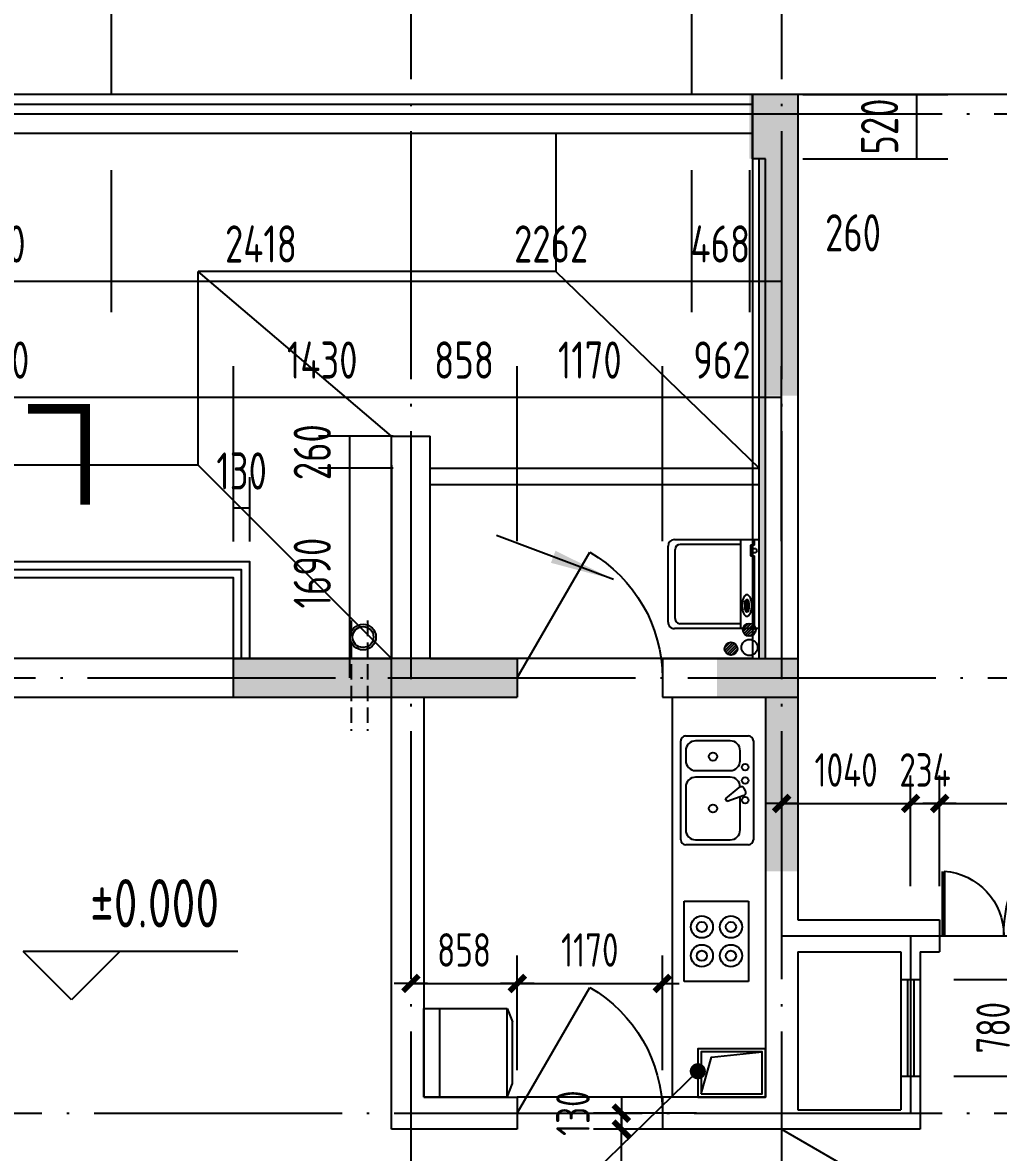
# Model space of a CAD drawing. Extents: x -726032 to 135930, y -151624 to 587044.
# Drawn here: x -708266 to -700395, y 563876 to 572987 of the extents above; entities that cross this region are included whole.
import ezdxf
from ezdxf.enums import TextEntityAlignment as Align

# ---------------------------------------------------------------- set-up
doc = ezdxf.new("R2010")
doc.units = 0
doc.header["$LTSCALE"] = 1000
doc.header["$MEASUREMENT"] = 0
doc.linetypes.add('DASH', pattern=[0.35, 0.25, -0.1])
doc.linetypes.add('DOTE', pattern=[2.42, 2, -0.2, 0.02, -0.2])
doc.layers.get('0').update_dxf_attribs({"linetype": 'CONTINUOUS'})
doc.layers.get('DEFPOINTS').update_dxf_attribs({"color": 1, "linetype": 'CONTINUOUS'})
for name, color, linetype in [('COLUMN', 170, 'CONTINUOUS'), ('DOTE', 8, 'DOTE'), ('GROUND', 45, 'CONTINUOUS'), ('JIAJU', 252, 'CONTINUOUS'), ('LVTRY', 6, 'CONTINUOUS'), ('PUB_DIM', 245, 'CONTINUOUS'), ('ROOF', 4, 'CONTINUOUS'), ('STAIR', 42, 'CONTINUOUS'), ('TOTHER', 7, 'CONTINUOUS'), ('WALL', 255, 'CONTINUOUS'), ('WINDOW', 155, 'CONTINUOUS'), ('WINDOW_TEXT', 7, 'CONTINUOUS'), ('引线', 213, 'CONTINUOUS'), ('空调', 245, 'CONTINUOUS'), ('雨水管', 20, 'CONTINUOUS')]:
    doc.layers.add(name, color=color, linetype=linetype)
doc.styles.add('DIM_FONT', font='isocp.shx', dxfattribs={"width": 0.8})
doc.styles.add('SIMPLEX', font='SIMPLEX.SHX')
doc.dimstyles.new('DIMA', dxfattribs={"dimtxt": 300, "dimasz": 1, "dimexe": 250, "dimexo": 300, "dimgap": 150, "dimtad": 1, "dimdec": 0, "dimzin": 0, "dimdsep": 46, "dimtxsty": 'DIM_FONT', "dimcen": 0.09, "dimse1": 1, "dimclrt": 142, "dimadec": 0, "dimazin": 0, "dimtfac": 1, "dimtdec": 0, "dimtix": 1, "dimtmove": 2, "dimatfit": 3, "dimfxl": 1, "dimtolj": 1, "dimtzin": 0, "dimarcsym": 0})
doc.dimstyles.new('DIMB', dxfattribs={"dimtxt": 300, "dimasz": 1, "dimexe": 250, "dimexo": 300, "dimgap": 150, "dimtad": 1, "dimdec": 0, "dimzin": 0, "dimdsep": 46, "dimtxsty": 'DIM_FONT', "dimcen": 0.09, "dimse2": 1, "dimclrt": 142, "dimadec": 0, "dimazin": 0, "dimtfac": 1, "dimtdec": 0, "dimtix": 1, "dimtmove": 2, "dimatfit": 3, "dimfxl": 1, "dimtolj": 1, "dimtzin": 0, "dimarcsym": 0})
doc.dimstyles.new('DIMN', dxfattribs={"dimtxt": 300, "dimasz": 1, "dimexe": 250, "dimexo": 300, "dimgap": 150, "dimtad": 1, "dimdec": 0, "dimzin": 0, "dimdsep": 46, "dimtxsty": 'DIM_FONT', "dimcen": 0.09, "dimclrt": 142, "dimadec": 0, "dimazin": 0, "dimtfac": 1, "dimtdec": 0, "dimtix": 1, "dimtmove": 2, "dimatfit": 3, "dimfxl": 1, "dimtolj": 1, "dimtzin": 0, "dimarcsym": 0})

# ---------------------------------------------------------------- blocks, each defined once
blk = doc.blocks.new('*D1463')
at = {"layer": 'DEFPOINTS', "color": 0, "transparency": 16777216}
for p in [(-702403.9, 572096.4), (-702143.9, 572096.4), (-702143.9, 570901.7)]:
    blk.add_point(p, dxfattribs=at)
at = {"layer": 'PUB_DIM', "color": 0, "lineweight": -2, "transparency": 16777216}
for p, q in [((-702403.9, 571796.4), (-702403.9, 570651.7)), ((-702143.9, 571796.4), (-702143.9, 570651.7)), ((-702404.9, 570901.7), (-702405.9, 570901.7)), ((-702403.9, 570901.7), (-702143.9, 570901.7)), ((-702142.9, 570901.7), (-702141.9, 570901.7))]:
    blk.add_line(p, q, dxfattribs=at)
at = {"layer": 'PUB_DIM', "color": 0, "transparency": 16777216}
for points in [[(-702404.9, 570901.8), (-702404.9, 570901.5), (-702403.9, 570901.7)], [(-702142.9, 570901.8), (-702142.9, 570901.5), (-702143.9, 570901.7)]]:
    blk.add_solid(points, dxfattribs=at)
at = {"layer": 'PUB_DIM', "color": 142, "transparency": 16777216, "insert": (-701567.9, 571291.7), "char_height": 300, "attachment_point": 5, "style": 'DIM_FONT'}
blk.add_mtext('\\A1;260', dxfattribs=at)
blk = doc.blocks.new('_DBLK')
blk.add_line((-0.5, 0), (0, -0.866))
blk.add_arc((-0.5, 0), 1, 300, 0)
at = {"layer": 'WINDOW_TEXT', "style": 'SIMPLEX', "flags": 9}
blk.add_attdef('A', text='', height=1, dxfattribs=at).set_placement((0, 1.5), align=Align.MIDDLE)
blk = doc.blocks.new('_DIMX')
blk.add_line((-150, 0), (150, 0))
at = {"const_width": 50}
blk.add_lwpolyline([(-70, -70), (70, 70)], dxfattribs=at)
blk = doc.blocks.new('*D2701')
at = {"layer": 'DEFPOINTS', "color": 0, "transparency": 16777216}
for p in [(-701103.9, 566689.7), (-702143.9, 565752.4), (-701103.9, 565752.4)]:
    blk.add_point(p, dxfattribs=at)
at = {"layer": 'PUB_DIM', "color": 0, "lineweight": -2, "transparency": 16777216}
for p, q in [((-701103.9, 566022.4), (-701103.9, 566914.7)), ((-702143, 566689.7), (-701104.8, 566689.7))]:
    blk.add_line(p, q, dxfattribs=at)
at = {"layer": 'PUB_DIM', "color": 0, "lineweight": -2, "transparency": 16777216, "xscale": 0.9, "yscale": 0.9, "zscale": 0.9, "rotation": 180}
blk.add_blockref('_DIMX', (-702143.9, 566689.7), dxfattribs=at)
at = {"layer": 'PUB_DIM', "color": 0, "lineweight": -2, "transparency": 16777216, "xscale": 0.9, "yscale": 0.9, "zscale": 0.9}
blk.add_blockref('_DIMX', (-701103.9, 566689.7), dxfattribs=at)
at = {"layer": 'PUB_DIM', "color": 142, "transparency": 16777216, "insert": (-701623.9, 566959.7), "char_height": 270, "attachment_point": 5, "style": 'DIM_FONT'}
blk.add_mtext('\\A1;1040', dxfattribs=at)
blk = doc.blocks.new('*D1466')
at = {"layer": 'DEFPOINTS', "color": 0, "transparency": 16777216}
for p in [(-702273.9, 572408.4), (-701053.7, 572408.4), (-702273.9, 571888.4)]:
    blk.add_point(p, dxfattribs=at)
at = {"layer": 'PUB_DIM', "color": 0, "lineweight": -2, "transparency": 16777216}
for p, q in [((-701973.9, 572408.4), (-700803.7, 572408.4)), ((-701053.7, 572409.4), (-701053.7, 572410.4)), ((-701053.7, 571888.4), (-701053.7, 572408.4)), ((-701973.9, 571888.4), (-700803.7, 571888.4)), ((-701053.7, 571887.4), (-701053.7, 571886.4))]:
    blk.add_line(p, q, dxfattribs=at)
at = {"layer": 'PUB_DIM', "color": 0, "transparency": 16777216}
for points in [[(-701053.9, 572409.4), (-701053.6, 572409.4), (-701053.7, 572408.4)], [(-701053.9, 571887.4), (-701053.6, 571887.4), (-701053.7, 571888.4)]]:
    blk.add_solid(points, dxfattribs=at)
at = {"layer": 'PUB_DIM', "color": 142, "transparency": 16777216, "insert": (-701353.8, 572148.4), "char_height": 300, "attachment_point": 5, "rotation": 90, "style": 'DIM_FONT'}
blk.add_mtext('\\A1;520', dxfattribs=at)
blk = doc.blocks.new('*D1470')
at = {"layer": 'DEFPOINTS', "color": 0, "transparency": 16777216}
for p in [(-703105.9, 569965.5), (-704275.9, 568506), (-703105.9, 568506)]:
    blk.add_point(p, dxfattribs=at)
at = {"layer": 'PUB_DIM', "color": 0, "lineweight": -2, "transparency": 16777216}
for p, q in [((-704275.9, 568806), (-704275.9, 570215.5)), ((-703105.9, 568806), (-703105.9, 570215.5)), ((-704274.9, 569965.5), (-703106.9, 569965.5))]:
    blk.add_line(p, q, dxfattribs=at)
at = {"layer": 'PUB_DIM', "color": 0, "transparency": 16777216}
for points in [[(-704274.9, 569965.7), (-704274.9, 569965.3), (-704275.9, 569965.5)], [(-703106.9, 569965.7), (-703106.9, 569965.3), (-703105.9, 569965.5)]]:
    blk.add_solid(points, dxfattribs=at)
at = {"layer": 'PUB_DIM', "color": 142, "transparency": 16777216, "insert": (-703690.9, 570265.5), "char_height": 300, "attachment_point": 5, "style": 'DIM_FONT'}
blk.add_mtext('\\A1;1170', dxfattribs=at)
blk = doc.blocks.new('*D2705')
at = {"layer": 'DEFPOINTS', "color": 0, "transparency": 16777216}
for p in [(-703105.8, 565238.3), (-704275.8, 564268.9), (-703105.8, 564268.9)]:
    blk.add_point(p, dxfattribs=at)
at = {"layer": 'PUB_DIM', "color": 0, "lineweight": -2, "transparency": 16777216}
for p, q in [((-703105.8, 564538.9), (-703105.8, 565463.3)), ((-704274.9, 565238.3), (-703106.7, 565238.3))]:
    blk.add_line(p, q, dxfattribs=at)
at = {"layer": 'PUB_DIM', "color": 0, "lineweight": -2, "transparency": 16777216, "xscale": 0.9, "yscale": 0.9, "zscale": 0.9, "rotation": 180}
blk.add_blockref('_DIMX', (-704275.8, 565238.3), dxfattribs=at)
at = {"layer": 'PUB_DIM', "color": 0, "lineweight": -2, "transparency": 16777216, "xscale": 0.9, "yscale": 0.9, "zscale": 0.9}
blk.add_blockref('_DIMX', (-703105.8, 565238.3), dxfattribs=at)
at = {"layer": 'PUB_DIM', "color": 142, "transparency": 16777216, "insert": (-703690.8, 565508.3), "char_height": 270, "attachment_point": 5, "style": 'DIM_FONT'}
blk.add_mtext('\\A1;1170', dxfattribs=at)
blk = doc.blocks.new('*D2706')
at = {"layer": 'DEFPOINTS', "color": 0, "transparency": 16777216}
for p in [(-703436.6, 564062.4), (-702560, 564062.4), (-702560, 562762.4)]:
    blk.add_point(p, dxfattribs=at)
at = {"layer": 'PUB_DIM', "color": 0, "lineweight": -2, "transparency": 16777216}
for p, q in [((-702830, 564062.4), (-703661.6, 564062.4)), ((-703436.6, 562763.3), (-703436.6, 564061.5))]:
    blk.add_line(p, q, dxfattribs=at)
at = {"layer": 'PUB_DIM', "color": 0, "lineweight": -2, "transparency": 16777216, "xscale": 0.9, "yscale": 0.9, "zscale": 0.9}
for p, rotation in [((-703436.6, 564062.4), 90), ((-703436.6, 562762.4), 270)]:
    blk.add_blockref('_DIMX', p, dxfattribs=dict(at, rotation=rotation))
at = {"layer": 'PUB_DIM', "color": 142, "transparency": 16777216, "insert": (-703706.6, 563412.4), "char_height": 270, "attachment_point": 5, "rotation": 90, "style": 'DIM_FONT'}
blk.add_mtext('\\A1;1300', dxfattribs=at)
blk = doc.blocks.new('*D2707')
at = {"layer": 'DEFPOINTS', "color": 0, "transparency": 16777216}
for p in [(-703436.6, 564192.4), (-702560, 564192.4), (-702560, 564062.4)]:
    blk.add_point(p, dxfattribs=at)
at = {"layer": 'PUB_DIM', "color": 0, "lineweight": -2, "transparency": 16777216}
for p, q in [((-702830, 564192.4), (-703661.6, 564192.4)), ((-703436.6, 564193.3), (-703436.6, 564194.2)), ((-703436.6, 564062.4), (-703436.6, 564192.4)), ((-703436.6, 564061.5), (-703436.6, 564060.6))]:
    blk.add_line(p, q, dxfattribs=at)
at = {"layer": 'PUB_DIM', "color": 0, "lineweight": -2, "transparency": 16777216, "xscale": 0.9, "yscale": 0.9, "zscale": 0.9}
for p, rotation in [((-703436.6, 564192.4), 270), ((-703436.6, 564062.4), 90)]:
    blk.add_blockref('_DIMX', p, dxfattribs=dict(at, rotation=rotation))
at = {"layer": 'PUB_DIM', "color": 142, "transparency": 16777216, "insert": (-703826.7, 564192.4), "char_height": 270, "attachment_point": 5, "rotation": 90, "style": 'DIM_FONT'}
blk.add_mtext('\\A1;130', dxfattribs=at)
blk = doc.blocks.new('*D2708')
at = {"layer": 'DEFPOINTS', "color": 0, "transparency": 16777216}
for p in [(-705133.9, 572096.4), (-702871.9, 572096.4), (-702871.9, 570901.7)]:
    blk.add_point(p, dxfattribs=at)
at = {"layer": 'PUB_DIM', "color": 0, "lineweight": -2, "transparency": 16777216}
for p, q in [((-702871.9, 571796.4), (-702871.9, 570651.7)), ((-705132.9, 570901.7), (-702872.9, 570901.7))]:
    blk.add_line(p, q, dxfattribs=at)
at = {"layer": 'PUB_DIM', "color": 0, "transparency": 16777216}
for points in [[(-705132.9, 570901.8), (-705132.9, 570901.5), (-705133.9, 570901.7)], [(-702872.9, 570901.8), (-702872.9, 570901.5), (-702871.9, 570901.7)]]:
    blk.add_solid(points, dxfattribs=at)
at = {"layer": 'PUB_DIM', "color": 142, "transparency": 16777216, "insert": (-704002.9, 571201.7), "char_height": 300, "attachment_point": 5, "style": 'DIM_FONT'}
blk.add_mtext('\\A1;2262', dxfattribs=at)
blk = doc.blocks.new('A$C593B1C2D')
at = {"layer": 'JIAJU'}
for p, q in [((0, 550), (0, 32.5)), ((550, 550), (0, 550)), ((550, 32.5), (550, 550)), ((550, 450), (0, 450)), ((0, 32.5), (84.2, 0)), ((550, 32.5), (0, 32.5)), ((465.8, 0), (84.2, 0)), ((550, 32.5), (465.8, 0))]:
    blk.add_line(p, q, dxfattribs=at)
blk = doc.blocks.new('A$C52343C9C')
at = {"layer": 'JIAJU', "rotation": 2.050917305024764e-05}
blk.add_blockref('A$C593B1C2D', (0, 0), dxfattribs=at)
blk = doc.blocks.new('A$C47CE1419')
at = {"layer": 'JIAJU', "xscale": -1, "rotation": 90}
blk.add_blockref('A$C52343C9C', (550, 550), dxfattribs=at)
blk = doc.blocks.new('*D2710')
at = {"layer": 'DEFPOINTS', "color": 0, "transparency": 16777216}
for p in [(-704275.9, 569965.5), (-705133.9, 568506), (-704275.9, 568506)]:
    blk.add_point(p, dxfattribs=at)
at = {"layer": 'PUB_DIM', "color": 0, "lineweight": -2, "transparency": 16777216}
for p, q in [((-704275.9, 568806), (-704275.9, 570215.5)), ((-705132.9, 569965.5), (-704276.9, 569965.5))]:
    blk.add_line(p, q, dxfattribs=at)
at = {"layer": 'PUB_DIM', "color": 0, "transparency": 16777216}
for points in [[(-705132.9, 569965.7), (-705132.9, 569965.3), (-705133.9, 569965.5)], [(-704276.9, 569965.7), (-704276.9, 569965.3), (-704275.9, 569965.5)]]:
    blk.add_solid(points, dxfattribs=at)
at = {"layer": 'PUB_DIM', "color": 142, "transparency": 16777216, "insert": (-704704.9, 570265.5), "char_height": 300, "attachment_point": 5, "style": 'DIM_FONT'}
blk.add_mtext('\\A1;858', dxfattribs=at)
blk = doc.blocks.new('*D2711')
at = {"layer": 'DEFPOINTS', "color": 0, "transparency": 16777216}
for p in [(-704275.8, 565238.3), (-705133.8, 564268.9), (-704275.8, 564268.9)]:
    blk.add_point(p, dxfattribs=at)
at = {"layer": 'PUB_DIM', "color": 0, "lineweight": -2, "transparency": 16777216}
for p, q in [((-704275.8, 564538.9), (-704275.8, 565463.3)), ((-705132.9, 565238.3), (-704276.7, 565238.3))]:
    blk.add_line(p, q, dxfattribs=at)
at = {"layer": 'PUB_DIM', "color": 0, "lineweight": -2, "transparency": 16777216, "xscale": 0.9, "yscale": 0.9, "zscale": 0.9, "rotation": 180}
blk.add_blockref('_DIMX', (-705133.8, 565238.3), dxfattribs=at)
at = {"layer": 'PUB_DIM', "color": 0, "lineweight": -2, "transparency": 16777216, "xscale": 0.9, "yscale": 0.9, "zscale": 0.9}
blk.add_blockref('_DIMX', (-704275.8, 565238.3), dxfattribs=at)
at = {"layer": 'PUB_DIM', "color": 142, "transparency": 16777216, "insert": (-704704.8, 565508.3), "char_height": 270, "attachment_point": 5, "style": 'DIM_FONT'}
blk.add_mtext('\\A1;858', dxfattribs=at)
blk = doc.blocks.new('*D1471')
at = {"layer": 'DEFPOINTS', "color": 0, "transparency": 16777216}
for p in [(-702871.9, 572096.4), (-702403.9, 572096.4), (-702403.9, 570901.7)]:
    blk.add_point(p, dxfattribs=at)
at = {"layer": 'PUB_DIM', "color": 0, "lineweight": -2, "transparency": 16777216}
for p, q in [((-702871.9, 571796.4), (-702871.9, 570651.7)), ((-702403.9, 571796.4), (-702403.9, 570651.7)), ((-702872.9, 570901.7), (-702873.9, 570901.7)), ((-702871.9, 570901.7), (-702403.9, 570901.7)), ((-702402.9, 570901.7), (-702401.9, 570901.7))]:
    blk.add_line(p, q, dxfattribs=at)
at = {"layer": 'PUB_DIM', "color": 0, "transparency": 16777216}
for points in [[(-702872.9, 570901.8), (-702872.9, 570901.5), (-702871.9, 570901.7)], [(-702402.9, 570901.8), (-702402.9, 570901.5), (-702403.9, 570901.7)]]:
    blk.add_solid(points, dxfattribs=at)
at = {"layer": 'PUB_DIM', "color": 142, "transparency": 16777216, "insert": (-702637.9, 571201.7), "char_height": 300, "attachment_point": 5, "style": 'DIM_FONT'}
blk.add_mtext('\\A1;468', dxfattribs=at)
blk = doc.blocks.new('M_E20')
for p, q in [((345, 0), (-345, 0)), ((-302.4, -35.8), (-345, -35.8)), ((-302.4, -35), (-302.4, -65.6)), ((-302.4, -65.6), (-219.3, -65.6)), ((-219.3, -65.6), (-219.3, -35)), ((345, -35.8), (-219.3, -35.8)), ((123, -86.9), (123.1, -98.6)), ((-307.3, -144.3), (-307.3, -611)), ((133.5, -96.3), (133.5, -112.9)), ((198.1, -96.3), (133.5, -96.3)), ((133.5, -112.9), (198.1, -112.9)), ((198.1, -112.9), (198.1, -96.3)), ((214.8, -88), (214.8, -98.5)), ((307.3, -144.3), (307.3, -611)), ((267.3, -651), (-267.3, -651))]:
    blk.add_line(p, q)
blk.add_lwpolyline([(83.3, -94.4, 0.185158), (88.2, -107.2, 0.102042), (107.7, -121.5, 0.060862), (132.7, -129.5, 0.047173), (166.5, -132.7, 0.047173), (200.2, -129.5, 0.060862), (225.3, -121.5, 0.102042), (244.7, -107.2, 0.185158), (249.6, -94.4, 0.185158), (244.7, -81.7, 0.102042), (225.3, -67.3, 0.060862), (200.2, -59.3, 0.047173), (166.5, -56.1, 0.047173), (132.7, -59.3, 0.060862), (107.7, -67.3, 0.102042), (88.2, -81.7, 0.185158)], format="xyb", close=True)
for points in [[(214.8, -88, 0.259034), (212.9, -84.6, 0.076276), (201.4, -79.7, 0.036515), (187.8, -77.2, 0.026615), (169, -76.2, 0.026615), (150.1, -77.2, 0.036515), (136.6, -79.7, 0.076276), (125, -84.6, 0.259034), (123.1, -88, 0.078462), (123.3, -89.3, 0.056762)], [(214.8, -98.5, 0.259034), (212.9, -95.1, 0.076276), (201.4, -90.2, 0.036515), (187.8, -87.7, 0.026615), (169, -86.7, 0.026615), (150.1, -87.7, 0.036515), (136.6, -90.2, 0.076276), (125, -95.1, 0.259034), (123.1, -98.5, 0.259034), (125, -102, 0.056762), (133.5, -106, 0.036515)], [(198.1, -107.7, 0.008736), (201.4, -106.9, 0.076276), (212.9, -102, 0.259034), (214.8, -98.5, 0.259034)]]:
    blk.add_lwpolyline(points, format="xyb")
blk.add_circle((-258.7, -35), 17.5)
for centre, start, end in [((-267.3, -611), 180, 270), ((267.3, -611), 270, 0)]:
    blk.add_arc(centre, 40, start, end)
at = {"layer": 'TOTHER', "linetype": 'Continuous'}
for p, q in [((-345, -655.8), (-345, 0)), ((345, 0), (345, -655.8)), ((-345, -144.7), (345, -144.7)), ((295, -705.8), (-295, -705.8))]:
    blk.add_line(p, q, dxfattribs=at)
for centre, start, end in [((-295, -655.8), 180, 270), ((295, -655.8), 270, 0)]:
    blk.add_arc(centre, 50, start, end, dxfattribs=at)
at = {"width": 0.8, "flags": 9}
for tag in ['XSIZE', 'YSIZE']:
    blk.add_attdef(tag, (0, 0), '', height=0.5, dxfattribs=at)
blk = doc.blocks.new('*D1472')
at = {"layer": 'DEFPOINTS', "color": 0, "transparency": 16777216}
for p in [(-702143.9, 569965.5), (-703105.9, 568506), (-702143.9, 568506)]:
    blk.add_point(p, dxfattribs=at)
at = {"layer": 'PUB_DIM', "color": 0, "lineweight": -2, "transparency": 16777216}
for p, q in [((-703105.9, 568806), (-703105.9, 570215.5)), ((-702143.9, 568806), (-702143.9, 570215.5)), ((-703104.9, 569965.5), (-702144.9, 569965.5))]:
    blk.add_line(p, q, dxfattribs=at)
at = {"layer": 'PUB_DIM', "color": 0, "transparency": 16777216}
for points in [[(-703104.9, 569965.7), (-703104.9, 569965.3), (-703105.9, 569965.5)], [(-702144.9, 569965.7), (-702144.9, 569965.3), (-702143.9, 569965.5)]]:
    blk.add_solid(points, dxfattribs=at)
at = {"layer": 'PUB_DIM', "color": 142, "transparency": 16777216, "insert": (-702624.9, 570265.6), "char_height": 300, "attachment_point": 5, "style": 'DIM_FONT'}
blk.add_mtext('\\A1;962', dxfattribs=at)
blk = doc.blocks.new('M_E29JIV')
at = {"color": 0, "linetype": 'ByBlock'}
for p, q in [((0, -306.8), (0, 306.8)), ((30.7, 337.5), (419.3, 337.5)), ((358, 306.8), (143.2, 306.8)), ((450, 306.8), (450, -306.8)), ((81.8, 245.5), (81.8, 40)), ((419.3, -20.5), (419.3, 245.5)), ((58.9, 31.4), (162.5, 70.2)), ((162.5, 70.2), (172.8, 52.5)), ((48.4, 2), (56.6, -12.3)), ((172.8, 52.5), (87.3, -17.8)), ((143.2, -81.8), (358, -81.8)), ((358, -122.7), (143.2, -122.7)), ((81.8, -184.1), (81.8, -245.5)), ((419.3, -245.5), (419.3, -184.1)), ((419.3, -337.5), (30.7, -337.5)), ((143.2, -306.8), (358, -306.8))]:
    blk.add_line(p, q, dxfattribs=at)
for centre, radius in [((51.1, 61.4), 20.5), ((250.6, 112.5), 25.6), ((51.1, -61.4), 20.5), ((51.1, -143.2), 20.5), ((250.6, -209.7), 25.6)]:
    blk.add_circle(centre, radius, dxfattribs=at)
for centre, radius, start, end in [((30.7, 306.8), 30.7, 90, 180), ((143.2, 245.5), 61.4, 90, 180), ((358, 245.5), 61.4, 0, 90), ((419.3, 306.8), 30.7, 0, 90), ((66.1, 12.3), 20.5, 110.53768, 210), ((74.3, -2), 20.5, 210, 309.46232), ((143.2, -20.5), 61.4, 180, 270), ((358, -20.5), 61.4, 270, 0), ((143.2, -184.1), 61.4, 90, 180), ((358, -184.1), 61.4, 0, 90), ((143.2, -245.5), 61.4, 180, 270), ((358, -245.5), 61.4, 270, 0), ((30.7, -306.8), 30.7, 180, 270), ((419.3, -306.8), 30.7, 270, 0)]:
    blk.add_arc(centre, radius, start, end, dxfattribs=at)
at = {"style": 'DIM_FONT', "width": 0.8, "flags": 9}
for tag in ['XSIZE', 'YSIZE']:
    blk.add_attdef(tag, (0, 0), '', height=0.5, dxfattribs=at)
blk = doc.blocks.new('M_E21')
for p, q in [((-250.1, 0), (250.1, 0)), ((-250.1, -400.1), (-250.1, 0)), ((250.1, 0), (250.1, -400.1)), ((250.1, -400.1), (-250.1, -400.1))]:
    blk.add_line(p, q)
at = {"layer": 'TOTHER', "linetype": 'Continuous'}
for centre, radius in [((-89.3, -109.8), 68.5), ((89.3, -109.8), 68.5), ((-89.3, -109.8), 31.6), ((89.3, -109.8), 31.6), ((-89.3, -290.2), 68.5), ((-89.3, -290.2), 31.6), ((89.3, -290.2), 68.5), ((89.3, -290.2), 31.6)]:
    blk.add_circle(centre, radius, dxfattribs=at)
at = {"width": 0.8, "flags": 9}
for tag in ['XSIZE', 'YSIZE']:
    blk.add_attdef(tag, (0, 0), '', height=0.5, dxfattribs=at)
blk = doc.blocks.new('*D1473')
at = {"layer": 'DEFPOINTS', "color": 0, "transparency": 16777216}
for p in [(-706563.9, 569071), (-706563.9, 568501.5), (-706433.9, 568501.5)]:
    blk.add_point(p, dxfattribs=at)
at = {"layer": 'PUB_DIM', "color": 0, "lineweight": -2, "transparency": 16777216}
for p, q in [((-706563.9, 568801.5), (-706563.9, 569321)), ((-706433.9, 568801.5), (-706433.9, 569321)), ((-706564.9, 569071), (-706565.9, 569071)), ((-706433.9, 569071), (-706563.9, 569071)), ((-706432.9, 569071), (-706431.9, 569071))]:
    blk.add_line(p, q, dxfattribs=at)
at = {"layer": 'PUB_DIM', "color": 0, "transparency": 16777216}
for points in [[(-706564.9, 569071.1), (-706564.9, 569070.8), (-706563.9, 569071)], [(-706432.9, 569071.1), (-706432.9, 569070.8), (-706433.9, 569071)]]:
    blk.add_solid(points, dxfattribs=at)
at = {"layer": 'PUB_DIM', "color": 142, "transparency": 16777216, "insert": (-706498.9, 569371), "char_height": 300, "attachment_point": 5, "style": 'DIM_FONT'}
blk.add_mtext('\\A1;130', dxfattribs=at)
blk = doc.blocks.new('*D1483')
at = {"layer": 'DEFPOINTS', "color": 0, "transparency": 16777216}
for p in [(-709501.9, 572096.4), (-707551.9, 572096.4), (-707551.9, 570901.7)]:
    blk.add_point(p, dxfattribs=at)
at = {"layer": 'PUB_DIM', "color": 0, "lineweight": -2, "transparency": 16777216}
for p, q in [((-709501.9, 571796.4), (-709501.9, 570651.7)), ((-707551.9, 571796.4), (-707551.9, 570651.7)), ((-709500.9, 570901.7), (-707552.9, 570901.7))]:
    blk.add_line(p, q, dxfattribs=at)
at = {"layer": 'PUB_DIM', "color": 0, "transparency": 16777216}
for points in [[(-709500.9, 570901.8), (-709500.9, 570901.5), (-709501.9, 570901.7)], [(-707552.9, 570901.8), (-707552.9, 570901.5), (-707551.9, 570901.7)]]:
    blk.add_solid(points, dxfattribs=at)
at = {"layer": 'PUB_DIM', "color": 142, "transparency": 16777216, "insert": (-708526.9, 571201.7), "char_height": 300, "attachment_point": 5, "style": 'DIM_FONT'}
blk.add_mtext('\\A1;1950', dxfattribs=at)
blk = doc.blocks.new('*D1484')
at = {"layer": 'DEFPOINTS', "color": 0, "transparency": 16777216}
for p in [(-706563.9, 569965.5), (-710463.9, 568506), (-706563.9, 568506)]:
    blk.add_point(p, dxfattribs=at)
at = {"layer": 'PUB_DIM', "color": 0, "lineweight": -2, "transparency": 16777216}
for p, q in [((-710463.9, 568806), (-710463.9, 570215.5)), ((-706563.9, 568806), (-706563.9, 570215.5)), ((-710462.9, 569965.5), (-706564.9, 569965.5))]:
    blk.add_line(p, q, dxfattribs=at)
at = {"layer": 'PUB_DIM', "color": 0, "transparency": 16777216}
for points in [[(-710462.9, 569965.7), (-710462.9, 569965.3), (-710463.9, 569965.5)], [(-706564.9, 569965.7), (-706564.9, 569965.3), (-706563.9, 569965.5)]]:
    blk.add_solid(points, dxfattribs=at)
at = {"layer": 'PUB_DIM', "color": 142, "transparency": 16777216, "insert": (-708513.9, 570265.5), "char_height": 300, "attachment_point": 5, "style": 'DIM_FONT'}
blk.add_mtext('\\A1;3900', dxfattribs=at)
blk = doc.blocks.new('*D3854')
at = {"layer": 'DEFPOINTS', "color": 0, "transparency": 16777216}
for p in [(-707551.9, 572096.4), (-705133.9, 572096.4), (-705133.9, 570901.7)]:
    blk.add_point(p, dxfattribs=at)
at = {"layer": 'PUB_DIM', "color": 0, "lineweight": -2, "transparency": 16777216}
for p, q in [((-707551.9, 571796.4), (-707551.9, 570651.7)), ((-707550.9, 570901.7), (-705134.9, 570901.7))]:
    blk.add_line(p, q, dxfattribs=at)
at = {"layer": 'PUB_DIM', "color": 0, "transparency": 16777216}
for points in [[(-707550.9, 570901.8), (-707550.9, 570901.5), (-707551.9, 570901.7)], [(-705134.9, 570901.8), (-705134.9, 570901.5), (-705133.9, 570901.7)]]:
    blk.add_solid(points, dxfattribs=at)
at = {"layer": 'PUB_DIM', "color": 142, "transparency": 16777216, "insert": (-706342.9, 571201.7), "char_height": 300, "attachment_point": 5, "style": 'DIM_FONT'}
blk.add_mtext('\\A1;2418', dxfattribs=at)
blk = doc.blocks.new('*D3855')
at = {"layer": 'DEFPOINTS', "color": 0, "transparency": 16777216}
for p in [(-705133.9, 569965.5), (-706563.9, 568506), (-705133.9, 568506)]:
    blk.add_point(p, dxfattribs=at)
at = {"layer": 'PUB_DIM', "color": 0, "lineweight": -2, "transparency": 16777216}
for p, q in [((-706563.9, 568806), (-706563.9, 570215.5)), ((-706562.9, 569965.5), (-705134.9, 569965.5))]:
    blk.add_line(p, q, dxfattribs=at)
at = {"layer": 'PUB_DIM', "color": 0, "transparency": 16777216}
for points in [[(-706562.9, 569965.7), (-706562.9, 569965.3), (-706563.9, 569965.5)], [(-705134.9, 569965.7), (-705134.9, 569965.3), (-705133.9, 569965.5)]]:
    blk.add_solid(points, dxfattribs=at)
at = {"layer": 'PUB_DIM', "color": 142, "transparency": 16777216, "insert": (-705848.9, 570265.5), "char_height": 300, "attachment_point": 5, "style": 'DIM_FONT'}
blk.add_mtext('\\A1;1430', dxfattribs=at)
blk = doc.blocks.new('*D1485')
at = {"layer": 'DEFPOINTS', "color": 0, "transparency": 16777216}
for p in [(-704977, 569652.4), (-705629.3, 569392.4), (-704977, 569392.4)]:
    blk.add_point(p, dxfattribs=at)
at = {"layer": 'PUB_DIM', "color": 0, "lineweight": -2, "transparency": 16777216}
for p, q in [((-705277, 569652.4), (-705879.3, 569652.4)), ((-705629.3, 569653.4), (-705629.3, 569654.4)), ((-705629.3, 569652.4), (-705629.3, 569392.4)), ((-705277, 569392.4), (-705879.3, 569392.4)), ((-705629.3, 569391.4), (-705629.3, 569390.4))]:
    blk.add_line(p, q, dxfattribs=at)
at = {"layer": 'PUB_DIM', "color": 0, "transparency": 16777216}
for points in [[(-705629.5, 569653.4), (-705629.2, 569653.4), (-705629.3, 569652.4)], [(-705629.5, 569391.4), (-705629.2, 569391.4), (-705629.3, 569392.4)]]:
    blk.add_solid(points, dxfattribs=at)
at = {"layer": 'PUB_DIM', "color": 142, "transparency": 16777216, "insert": (-705929.4, 569522.4), "char_height": 300, "attachment_point": 5, "rotation": 90, "style": 'DIM_FONT'}
blk.add_mtext('\\A1;260', dxfattribs=at)
blk = doc.blocks.new('*D3856')
at = {"layer": 'DEFPOINTS', "color": 0, "transparency": 16777216}
for p in [(-704977, 569392.4), (-705629.3, 567702.4), (-704977, 567702.4)]:
    blk.add_point(p, dxfattribs=at)
at = {"layer": 'PUB_DIM', "color": 0, "lineweight": -2, "transparency": 16777216}
for p, q in [((-705277, 569392.4), (-705879.3, 569392.4)), ((-705629.3, 569391.4), (-705629.3, 567703.4))]:
    blk.add_line(p, q, dxfattribs=at)
at = {"layer": 'PUB_DIM', "color": 0, "transparency": 16777216}
for points in [[(-705629.5, 569391.4), (-705629.2, 569391.4), (-705629.3, 569392.4)], [(-705629.5, 567703.4), (-705629.2, 567703.4), (-705629.3, 567702.4)]]:
    blk.add_solid(points, dxfattribs=at)
at = {"layer": 'PUB_DIM', "color": 142, "transparency": 16777216, "insert": (-705929.3, 568547.4), "char_height": 300, "attachment_point": 5, "rotation": 90, "style": 'DIM_FONT'}
blk.add_mtext('\\A1;1690', dxfattribs=at)
blk = doc.blocks.new('51103111123616')
for p, q in [((-300, 60), (300, 60)), ((-300, 19.8), (300, 19.8)), ((-300, -19.8), (300, -19.8)), ((-300, -60), (300, -60))]:
    blk.add_line(p, q)
at = {"style": 'SIMPLEX', "flags": 9}
blk.add_attdef('A', text='', height=1, dxfattribs=at).set_placement((0, 0), align=Align.MIDDLE)
blk = doc.blocks.new('*D2721')
at = {"layer": 'DEFPOINTS', "color": 0, "transparency": 16777216}
for p in [(-701025.9, 565622.3), (-700168.1, 565622.3), (-701025.9, 565271.3)]:
    blk.add_point(p, dxfattribs=at)
at = {"layer": 'PUB_DIM', "color": 0, "lineweight": -2, "transparency": 16777216}
for p, q in [((-700755.9, 565622.3), (-699943.1, 565622.3)), ((-700168.1, 565272.2), (-700168.1, 565621.4))]:
    blk.add_line(p, q, dxfattribs=at)
at = {"layer": 'PUB_DIM', "color": 0, "lineweight": -2, "transparency": 16777216, "xscale": 0.9, "yscale": 0.9, "zscale": 0.9}
for p, rotation in [((-700168.1, 565622.3), 90), ((-700168.1, 565271.3), 270)]:
    blk.add_blockref('_DIMX', p, dxfattribs=dict(at, rotation=rotation))
at = {"layer": 'PUB_DIM', "color": 142, "transparency": 16777216, "insert": (-699732.6, 565507.4), "char_height": 270, "attachment_point": 5, "rotation": 90, "style": 'DIM_FONT'}
blk.add_mtext('\\A1;351', dxfattribs=at)
blk = doc.blocks.new('*D2722')
at = {"layer": 'DEFPOINTS', "color": 0, "transparency": 16777216}
for p in [(-701025.9, 565271.3), (-700168.1, 565271.3), (-701025.9, 564491.3)]:
    blk.add_point(p, dxfattribs=at)
at = {"layer": 'PUB_DIM', "color": 0, "lineweight": -2, "transparency": 16777216}
for p, q in [((-700755.9, 565271.3), (-699943.1, 565271.3)), ((-700168.1, 564492.2), (-700168.1, 565270.4))]:
    blk.add_line(p, q, dxfattribs=at)
at = {"layer": 'PUB_DIM', "color": 0, "lineweight": -2, "transparency": 16777216, "xscale": 0.9, "yscale": 0.9, "zscale": 0.9}
for p, rotation in [((-700168.1, 565271.3), 90), ((-700168.1, 564491.3), 270)]:
    blk.add_blockref('_DIMX', p, dxfattribs=dict(at, rotation=rotation))
at = {"layer": 'PUB_DIM', "color": 142, "transparency": 16777216, "insert": (-700438.1, 564881.3), "char_height": 270, "attachment_point": 5, "rotation": 90, "style": 'DIM_FONT'}
blk.add_mtext('\\A1;780', dxfattribs=at)
blk = doc.blocks.new('*D2723')
at = {"layer": 'DEFPOINTS', "color": 0, "transparency": 16777216}
for p in [(-701025.9, 564491.3), (-700168.1, 564491.3), (-701025.9, 564192.3)]:
    blk.add_point(p, dxfattribs=at)
at = {"layer": 'PUB_DIM', "color": 0, "lineweight": -2, "transparency": 16777216}
for p, q in [((-700755.9, 564491.3), (-699943.1, 564491.3)), ((-700168.1, 564193.2), (-700168.1, 564490.4))]:
    blk.add_line(p, q, dxfattribs=at)
at = {"layer": 'PUB_DIM', "color": 0, "lineweight": -2, "transparency": 16777216, "xscale": 0.9, "yscale": 0.9, "zscale": 0.9}
for p, rotation in [((-700168.1, 564491.3), 90), ((-700168.1, 564192.3), 270)]:
    blk.add_blockref('_DIMX', p, dxfattribs=dict(at, rotation=rotation))
at = {"layer": 'PUB_DIM', "color": 142, "transparency": 16777216, "insert": (-699671.7, 564306.3), "char_height": 270, "attachment_point": 5, "rotation": 90, "style": 'DIM_FONT'}
blk.add_mtext('\\A1;299', dxfattribs=at)
blk = doc.blocks.new('*D1510')
at = {"layer": 'DEFPOINTS', "color": 0, "transparency": 16777216}
for p in [(-700869.9, 566689.7), (-701103.9, 565752.4), (-700869.9, 565752.4)]:
    blk.add_point(p, dxfattribs=at)
at = {"layer": 'PUB_DIM', "color": 0, "lineweight": -2, "transparency": 16777216}
for p, q in [((-701103.9, 566022.4), (-701103.9, 566914.7)), ((-700869.9, 566022.4), (-700869.9, 566914.7)), ((-701104.8, 566689.7), (-701105.7, 566689.7)), ((-701103.9, 566689.7), (-700869.9, 566689.7)), ((-700869, 566689.7), (-700868.1, 566689.7))]:
    blk.add_line(p, q, dxfattribs=at)
at = {"layer": 'PUB_DIM', "color": 0, "lineweight": -2, "transparency": 16777216, "xscale": 0.9, "yscale": 0.9, "zscale": 0.9}
blk.add_blockref('_DIMX', (-701103.9, 566689.7), dxfattribs=at)
at = {"layer": 'PUB_DIM', "color": 0, "lineweight": -2, "transparency": 16777216, "xscale": 0.9, "yscale": 0.9, "zscale": 0.9, "rotation": 180}
blk.add_blockref('_DIMX', (-700869.9, 566689.7), dxfattribs=at)
at = {"layer": 'PUB_DIM', "color": 142, "transparency": 16777216, "insert": (-700986.9, 566959.7), "char_height": 270, "attachment_point": 5, "style": 'DIM_FONT'}
blk.add_mtext('\\A1;234', dxfattribs=at)
blk = doc.blocks.new('M_A17ORW')
at = {"const_width": 0.02}
for points in [[(-0.481, -0.0014), (-0.481, -0.3084)], [(0.481, 0.0014), (0.481, -0.6906)]]:
    blk.add_lwpolyline(points, dxfattribs=at)
for centre, radius, start, end in [((-0.5008, -0.0026), 0.3067, 274.2492, 0.2101), ((0.5046, 0.0019), 0.6987, 180.2762, 268.0603)]:
    blk.add_arc(centre, radius, start, end)
blk = doc.blocks.new('*D2724')
at = {"layer": 'DEFPOINTS', "color": 0, "transparency": 16777216}
for p in [(-699179.9, 566689.7), (-700869.9, 565752.4), (-699179.9, 565752.4)]:
    blk.add_point(p, dxfattribs=at)
at = {"layer": 'PUB_DIM', "color": 0, "lineweight": -2, "transparency": 16777216}
for p, q in [((-699179.9, 566022.4), (-699179.9, 566914.7)), ((-700869, 566689.7), (-699180.8, 566689.7))]:
    blk.add_line(p, q, dxfattribs=at)
at = {"layer": 'PUB_DIM', "color": 0, "lineweight": -2, "transparency": 16777216, "xscale": 0.9, "yscale": 0.9, "zscale": 0.9, "rotation": 180}
blk.add_blockref('_DIMX', (-700869.9, 566689.7), dxfattribs=at)
at = {"layer": 'PUB_DIM', "color": 0, "lineweight": -2, "transparency": 16777216, "xscale": 0.9, "yscale": 0.9, "zscale": 0.9}
blk.add_blockref('_DIMX', (-699179.9, 566689.7), dxfattribs=at)
at = {"layer": 'PUB_DIM', "color": 142, "transparency": 16777216, "insert": (-700024.9, 566959.7), "char_height": 270, "attachment_point": 5, "style": 'DIM_FONT'}
blk.add_mtext('\\A1;1690', dxfattribs=at)
blk = doc.blocks.new('_ARROW')
blk.add_solid([(0, 0), (-1, 0.1), (-1, -0.1)])

msp = doc.modelspace()

# ---------------------------------------------------------------- hatches: boundary and pattern name
at = {"layer": 'ROOF'}
h = msp.add_hatch(dxfattribs=at)
h.set_pattern_fill('DOTS', color=256, scale=390, style=0)
h.set_pattern_definition([(0, (-715623.966, 158884.246), (12.1875, 24.375), [0, -24.375])])
h.paths.add_polyline_path([(-702325.9, 567858.4), (-702273.9, 567858.4), (-702273.9, 571888.4), (-702325.9, 571888.4)])
at = {"layer": '雨水管'}
h = msp.add_hatch(dxfattribs=at)
h.set_pattern_fill('ANSI31', color=256, scale=130, style=0)
h.set_pattern_definition([(45, (-1223160.079, 910121.703), (-11.4904852, 11.4904852), [])])
h.paths.add_polyline_path([(-702456.3, 568089.9, 1), (-702352.3, 568089.9, 1)])
h = msp.add_hatch(dxfattribs=at)
h.set_pattern_fill('ANSI31', color=256, scale=130, style=0)
h.set_pattern_definition([(45, (-1223308.392, 909969.746), (-11.4904852, 11.4904852), [])])
h.paths.add_polyline_path([(-702604.6, 567938, 1), (-702500.6, 567938, 1)])

# ---------------------------------------------------------------- linework, layer by layer
msp.add_lwpolyline([(-711919.9, 557666.4), (-709839.9, 557666.4), (-709839.9, 549866.4), (-691067.9, 549866.4), (-691067.9, 557666.4), (-689143.9, 557666.4), (-689143.9, 567858.4), (-698581.9, 567858.4), (-698581.9, 572408.4), (-702377.9, 572408.4), (-702377.9, 567858.4), (-711919.9, 567858.4)], close=True)
at = {"layer": 'COLUMN'}
for points in [[(-702403.9, 572408.4), (-702403.9, 571888.4), (-702013.9, 572408.4), (-702273.9, 571888.4)], [(-702273.9, 571888.4), (-702273.9, 569977.4), (-702013.9, 572408.4), (-702013.9, 569977.4)], [(-706563.9, 567858.4), (-706563.9, 567546.4), (-704275.9, 567858.4), (-704275.9, 567546.4)], [(-702663.9, 567858.4), (-702663.9, 567546.4), (-702013.9, 567858.4), (-702273.9, 567546.4)], [(-702273.9, 567546.4), (-702273.9, 566142.4), (-702013.9, 567858.4), (-702013.9, 566142.4)]]:
    msp.add_solid(points, dxfattribs=at)
at = {"layer": 'DOTE'}
for p, q in [((-705133.9, 576952), (-705133.9, 546480.4)), ((-702143.9, 576952), (-702143.9, 561852.4)), ((-712529.2, 572252.4), (-642897.4, 572252.4)), ((-712581.2, 567702.4), (-642897.4, 567702.4)), ((-702143.9, 565622.4), (-698763.9, 565622.4)), ((-701103.9, 565622.4), (-701103.9, 564192.4)), ((-712529.2, 564192.4), (-642897.4, 564192.4))]:
    msp.add_line(p, q, dxfattribs=at)
at = {"layer": 'GROUND'}
for p, q in [((-703963.9, 572096.4), (-703963.9, 570978.4)), ((-703963.9, 570978.4), (-706849.9, 570978.4)), ((-706849.9, 569418.4), (-706849.9, 570978.4)), ((-705289.9, 569652.4), (-706849.9, 570978.4)), ((-703963.9, 570978.4), (-702325.9, 569392.4)), ((-706849.9, 569418.4), (-713479.9, 569418.4)), ((-706849.9, 569418.4), (-705289.9, 567858.4)), ((-705289.9, 569418.4), (-705289.9, 567858.4)), ((-703105.9, 567858.4), (-704275.9, 567858.4)), ((-703105.9, 564322.4), (-704275.9, 564322.4))]:
    msp.add_line(p, q, dxfattribs=at)
at = {"layer": 'LVTRY'}
msp.add_line((-703027.9, 567546.4), (-703027.9, 564322.4), dxfattribs=at)
for points in [[(-702819.9, 564322.4), (-702273.9, 564322.4), (-702273.9, 564712.4), (-702819.9, 564712.4)], [(-702793.9, 564348.4), (-702299.9, 564348.4), (-702299.9, 564686.4), (-702793.9, 564686.4)]]:
    msp.add_lwpolyline(points, close=True, dxfattribs=at)
msp.add_lwpolyline([(-702793.9, 564348.4), (-702709.3, 564642.9), (-702299.9, 564686.4)], dxfattribs=at)
at = {"layer": 'PUB_DIM'}
for p, q in [((-707871.7, 565105.1), (-708261.7, 565495.1)), ((-706529.8, 565495.1), (-708261.7, 565495.1)), ((-707481.7, 565495.1), (-707871.7, 565105.1))]:
    msp.add_line(p, q, dxfattribs=at)
at = {"layer": 'ROOF'}
for p, q in [((-702325.9, 567858.4), (-702325.9, 571888.4)), ((-704977.9, 569392.4), (-702325.9, 569392.4)), ((-704977.9, 569262.4), (-702325.9, 569262.4))]:
    msp.add_line(p, q, dxfattribs=at)
at = {"layer": 'STAIR'}
for p, q in [((-707551.9, 576152.4), (-707551.9, 572408.4)), ((-702871.9, 573968.4), (-702871.9, 572408.4)), ((-702377.9, 572408.4), (-709501.9, 572408.4)), ((-709579.9, 572330.4), (-702377.9, 572330.4)), ((-709657.9, 572252.4), (-702377.9, 572252.4))]:
    msp.add_line(p, q, dxfattribs=at)
msp.add_lwpolyline([(-709501.9, 576152.4), (-704860.9, 576152.4, 0.414214), (-704795.9, 576217.4), (-704795.9, 576399.4, 0.414214), (-704860.9, 576464.4), (-709813.9, 576464.4), (-709813.9, 572096.4), (-702377.9, 572096.4)], format="xyb", dxfattribs=at)
at = {"layer": 'WALL'}
for p, q in [((-702013.9, 572408.4), (-702377.9, 572408.4)), ((-702377.9, 571888.4), (-702377.9, 572408.4)), ((-702013.9, 572408.4), (-702013.9, 565752.4)), ((-702273.9, 571888.4), (-702377.9, 571888.4)), ((-702273.9, 567858.4), (-702273.9, 571888.4)), ((-705289.9, 569652.4), (-704977.9, 569652.4)), ((-705289.9, 564062.4), (-705289.9, 569652.4)), ((-704977.9, 567858.4), (-704977.9, 569652.4)), ((-706563.9, 567546.4), (-706563.9, 567858.4)), ((-706563.9, 567858.4), (-705289.9, 567858.4)), ((-704977.9, 567858.4), (-704275.9, 567858.4)), ((-704275.9, 567858.4), (-704275.9, 567546.4)), ((-703105.9, 567858.4), (-703105.9, 567546.4)), ((-703105.9, 567858.4), (-702013.9, 567858.4)), ((-706563.9, 567546.4), (-704275.9, 567546.4)), ((-705029.9, 567546.4), (-705029.9, 564322.4)), ((-703105.9, 567546.4), (-702013.9, 567546.4)), ((-702273.9, 567546.4), (-702273.9, 564322.4)), ((-702013.9, 565752.4), (-700869.9, 565752.4)), ((-700869.9, 565752.4), (-700869.9, 565492.4)), ((-702013.9, 565492.4), (-701181.9, 565492.4)), ((-702013.9, 565492.4), (-702013.9, 564218.4)), ((-701181.9, 565492.4), (-701181.9, 565271.4)), ((-701025.9, 565492.4), (-700869.9, 565492.4)), ((-701025.9, 565492.4), (-701025.9, 565271.4)), ((-701181.9, 565271.4), (-701025.9, 565271.4)), ((-701181.9, 564491.4), (-701181.9, 564218.4)), ((-701181.9, 564491.4), (-701025.9, 564491.4)), ((-701025.9, 564491.4), (-701025.9, 564062.4)), ((-705029.9, 564322.4), (-704275.9, 564322.4)), ((-704275.9, 564322.4), (-704275.9, 564062.4)), ((-703105.9, 564322.4), (-703105.9, 564062.4)), ((-702273.9, 564322.4), (-703105.9, 564322.4)), ((-702013.9, 564218.4), (-701181.9, 564218.4)), ((-704275.9, 564062.4), (-705289.9, 564062.4)), ((-701025.9, 564062.4), (-703105.9, 564062.4))]:
    msp.add_line(p, q, dxfattribs=at)
at = {"layer": 'WINDOW'}
msp.add_line((-710463.9, 567546.4), (-706563.9, 567546.4), dxfattribs=at)
for points in [[(-706433.9, 567858.4), (-706433.9, 568638.4), (-710593.9, 568638.4), (-710593.9, 567858.4)], [(-706498.9, 567858.4), (-706498.9, 568573.4), (-710528.9, 568573.4), (-710528.9, 567858.4)], [(-706563.9, 567858.4), (-706563.9, 568508.4), (-710463.9, 568508.4), (-710463.9, 567858.4)]]:
    msp.add_lwpolyline(points, dxfattribs=at)
at = {"layer": '引线', "const_width": 78}
msp.add_lwpolyline([(-707762, 569100.3), (-707762, 569871.3), (-708221.7, 569871.3)], dxfattribs=at)
at = {"layer": '引线'}
msp.add_lwpolyline([(-702819.9, 564530.3), (-704176.6, 563207.3), (-709323.6, 563207.3)], dxfattribs=at)
at = {"layer": '引线', "const_width": 64.7}
msp.add_lwpolyline([(-702852.5, 564530.3, 1), (-702787.2, 564530.3, 1)], format="xyb", close=True, dxfattribs=at)
at = {"layer": '空调', "linetype": 'DASH', "ltscale": 0.5}
for p, q in [((-705614.9, 568164.2), (-705614.9, 567274.8)), ((-705484.9, 568164.2), (-705484.9, 567274.8))]:
    msp.add_line(p, q, dxfattribs=at)
at = {"layer": '雨水管'}
msp.add_lwpolyline([(-703499, 568496), (-704444.5, 568851.2)], dxfattribs=at)
for centre, radius in [((-705519.8, 568031.8), 104), ((-705519.8, 568031.8), 84.5), ((-702404.3, 568089.9), 52), ((-702552.6, 567938), 52), ((-702403.2, 567947.7), 65)]:
    msp.add_circle(centre, radius, dxfattribs=at)

# ---------------------------------------------------------------- block references
at = {"layer": 'LVTRY'}
for name, p, xscale, yscale, zscale, rotation in [('M_E20', (-702325.9, 568459), 1.039999999993597, 1.039999999993597, 1.039999999993597, 270), ('M_E29JIV', (-702371.9, 566795.6), 1.299999999999272, 1.299999999999272, 1.299999999999272, 180), ('M_E21', (-702409.7, 565577.9), 1.30000000000291, 1.30000000000291, 1.30000000000291, 270)]:
    msp.add_blockref(name, p, dxfattribs=dict(at, xscale=xscale, yscale=yscale, zscale=zscale, rotation=rotation))
at = {"layer": 'LVTRY', "xscale": 1.299999999999272, "yscale": 1.299999999999272, "zscale": 1.299999999999272}
msp.add_blockref('A$C47CE1419', (-705029.9, 564322.4), dxfattribs=at)
at = {"layer": 'WINDOW'}
for name, p, xscale, yscale, zscale, rotation in [('_DBLK', (-703690.9, 567702.4), -1170, 1170, 1170, 180), ('51103111123616', (-701103.9, 564881.4), 1.30000000000291, 1.30000000000291, 1.30000000000291, 270), ('_DBLK', (-703690.9, 564192.4), -1170, 1170, 1170, 180), ('_DBLK', (-702143.9, 563412.4), 1300, -1300, 1300, 270)]:
    msp.add_blockref(name, p, dxfattribs=dict(at, xscale=xscale, yscale=yscale, zscale=zscale, rotation=rotation))
at = {"layer": 'WINDOW', "xscale": 1690, "yscale": -1690, "zscale": 1690}
msp.add_blockref('M_A17ORW', (-700024.9, 565622.4), dxfattribs=at)
at = {"layer": '雨水管', "xscale": 519.9999999999982, "yscale": 519.9999999999982, "zscale": 519.9999999999982, "rotation": 339.4141290930005}
msp.add_blockref('_ARROW', (-703499, 568496), dxfattribs=at)

# ---------------------------------------------------------------- texts
at = {"layer": 'PUB_DIM', "style": 'DIM_FONT', "width": 0.8}
msp.add_text('%%p0.000', height=390, dxfattribs=at).set_placement((-707200.8, 565885.1), align=Align.MIDDLE)

# ---------------------------------------------------------------- dimensions: what is measured, and where the dimension line sits
at = {"layer": 'PUB_DIM'}
for base, p1, p2, dimstyle, picture, middle in [((-701053.7, 572408.4), (-702273.9, 571888.4), (-702273.9, 572408.4), 'DIMN', '*D1466', (-701353.8, 572148.4)), ((-705629.3, 569392.4), (-704977, 569652.4), (-704977, 569392.4), 'DIMN', '*D1485', (-705929.4, 569522.4)), ((-705629.3, 567702.4), (-704977, 569392.4), (-704977, 567702.4), 'DIMB', '*D3856', (-705929.3, 568547.4))]:
    dim = msp.add_linear_dim(base=base, p1=p1, p2=p2, angle=90, dimstyle=dimstyle, dxfattribs=at)
    dim.commit()
    dim.dimension.update_dxf_attribs({"geometry": picture, "text_midpoint": middle})
for base, p1, p2, dimstyle, picture, middle in [((-707551.9, 570901.7), (-709501.9, 572096.4), (-707551.9, 572096.4), 'DIMN', '*D1483', (-708526.9, 571201.7)), ((-705133.9, 570901.7), (-707551.9, 572096.4), (-705133.9, 572096.4), 'DIMB', '*D3854', (-706342.9, 571201.7)), ((-702871.9, 570901.7), (-705133.9, 572096.4), (-702871.9, 572096.4), 'DIMA', '*D2708', (-704002.9, 571201.7)), ((-702403.9, 570901.7), (-702871.9, 572096.4), (-702403.9, 572096.4), 'DIMN', '*D1471', (-702637.9, 571201.7)), ((-706563.9, 569965.5), (-710463.9, 568506), (-706563.9, 568506), 'DIMN', '*D1484', (-708513.9, 570265.5)), ((-705133.9, 569965.5), (-706563.9, 568506), (-705133.9, 568506), 'DIMB', '*D3855', (-705848.9, 570265.5)), ((-704275.9, 569965.5), (-705133.9, 568506), (-704275.9, 568506), 'DIMA', '*D2710', (-704704.9, 570265.5)), ((-703105.9, 569965.5), (-704275.9, 568506), (-703105.9, 568506), 'DIMN', '*D1470', (-703690.9, 570265.5)), ((-702143.9, 569965.5), (-703105.9, 568506), (-702143.9, 568506), 'DIMN', '*D1472', (-702624.9, 570265.6)), ((-706563.9, 569071), (-706433.9, 568501.5), (-706563.9, 568501.5), 'DIMN', '*D1473', (-706498.9, 569371))]:
    dim = msp.add_linear_dim(base=base, p1=p1, p2=p2, dimstyle=dimstyle, dxfattribs=at)
    dim.commit()
    dim.dimension.update_dxf_attribs({"geometry": picture, "text_midpoint": middle})
dim = msp.add_linear_dim(base=(-702143.9, 570901.7), p1=(-702403.9, 572096.4), p2=(-702143.9, 572096.4), dimstyle='DIMN', dxfattribs=at)
dim.commit()
dim.dimension.update_dxf_attribs({"geometry": '*D1463', "text_midpoint": (-701567.9, 571291.7), "dimtype": 160})
for p1, p2, distance, dimstyle, picture, middle in [((-702143.9, 565752.4), (-701103.9, 565752.4), 937.2, 'DIMA', '*D2701', (-701623.9, 566959.7)), ((-701103.9, 565752.4), (-700869.9, 565752.4), 937.2, 'DIMN', '*D1510', (-700986.9, 566959.7)), ((-700869.9, 565752.4), (-699179.9, 565752.4), 937.2, 'DIMA', '*D2724', (-700024.9, 566959.7)), ((-705133.8, 564268.9), (-704275.8, 564268.9), 969.4, 'DIMA', '*D2711', (-704704.8, 565508.3)), ((-704275.8, 564268.9), (-703105.8, 564268.9), 969.4, 'DIMA', '*D2705', (-703690.8, 565508.3)), ((-701025.9, 564491.3), (-701025.9, 565271.3), -857.8, 'DIMA', '*D2722', (-700438.1, 564881.3)), ((-702560, 562762.4), (-702560, 564062.4), 876.7, 'DIMA', '*D2706', (-703706.6, 563412.4))]:
    dim = msp.add_aligned_dim(p1=p1, p2=p2, distance=distance, dimstyle=dimstyle, override={"dimscale": 0.9, "dimblk1": '_DIMX', "dimblk2": '_DIMX', "dimsah": 1}, dxfattribs=at)
    dim.commit()
    dim.dimension.update_dxf_attribs({"geometry": picture, "text_midpoint": middle})
for base, p1, p2, picture, middle in [((-700168.1, 565622.3), (-701025.9, 565271.3), (-701025.9, 565622.3), '*D2721', (-699732.6, 565507.4)), ((-700168.1, 564491.3), (-701025.9, 564192.3), (-701025.9, 564491.3), '*D2723', (-699671.7, 564306.3)), ((-703436.6, 564192.4), (-702560, 564062.4), (-702560, 564192.4), '*D2707', (-703826.7, 564192.4))]:
    dim = msp.add_linear_dim(base=base, p1=p1, p2=p2, angle=90, dimstyle='DIMA', override={"dimscale": 0.9, "dimblk1": '_DIMX', "dimblk2": '_DIMX', "dimsah": 1}, dxfattribs=at)
    dim.commit()
    dim.dimension.update_dxf_attribs({"geometry": picture, "text_midpoint": middle, "dimtype": 161})

doc.saveas('drawing.dxf')
